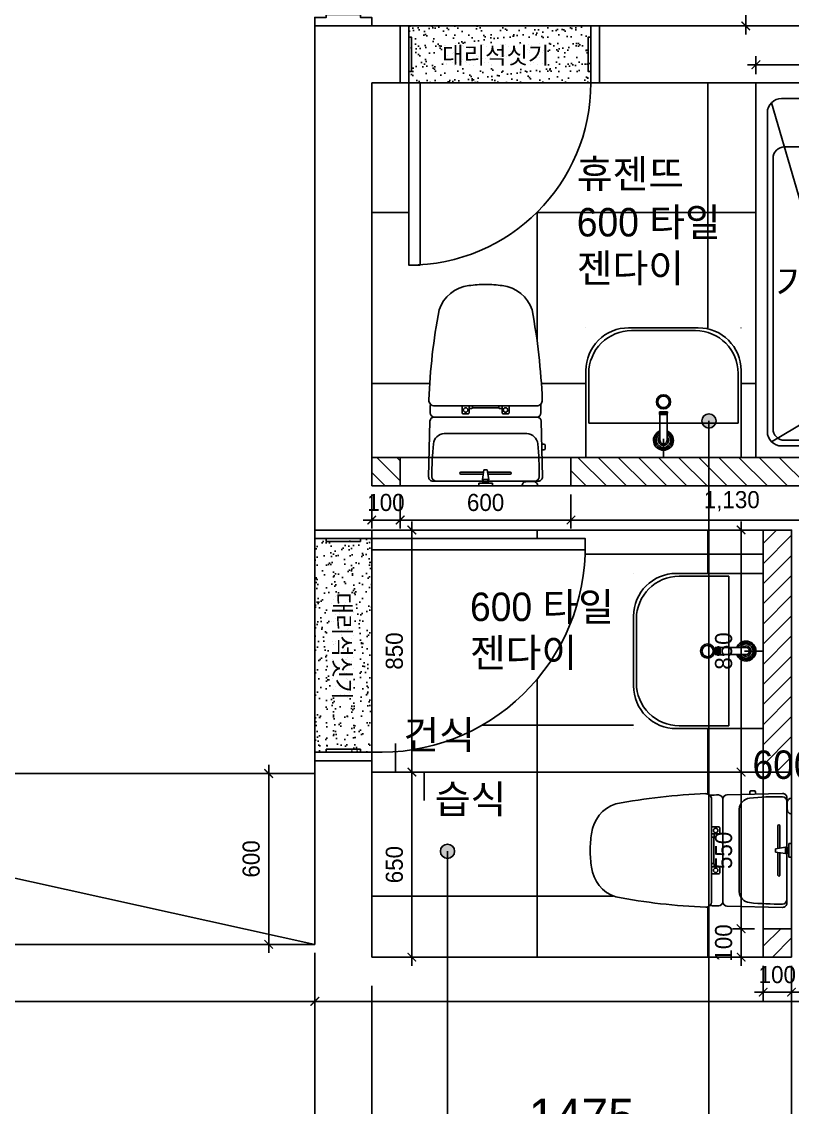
# Model space of a CAD drawing. Header units: millimetres. Extents: x 302328 to 345828, y 111587 to 154829.
# Drawn here: x 310789 to 313497, y 125259 to 129070 of the extents above; entities that cross this region are included whole.
import ezdxf

# ---------------------------------------------------------------- set-up
doc = ezdxf.new("R2010")
doc.units = ezdxf.units.MM
doc.header["$LTSCALE"] = 100
doc.header["$PDMODE"] = 3
doc.linetypes.add('DOT', pattern=[6.35, 0, -6.35])
doc.linetypes.add('HIDDEN', pattern=[9.525, 6.35, -3.175])
doc.layers.get('DEFPOINTS').update_dxf_attribs({"color": 248})
for name, color, linetype in [('0-ELC TEXT', 7, 'Continuous'), ('03-WAL NEW', 3, 'Continuous'), ('06-FUR', 6, 'Continuous'), ('07-DIM', 5, 'Continuous'), ('07-DIM WAL', 5, 'Continuous'), ('C-HAT', 251, 'Continuous'), ('C-WALL1', 2, 'Continuous'), ('CO-BATH', 6, 'Continuous'), ('CO-DO-FR', 7, 'Continuous'), ('CO-DOOR', 8, 'Continuous'), ('fin', 5, 'Continuous'), ('HL', 6, 'HIDDEN')]:
    doc.layers.add(name, color=color, linetype=linetype)
doc.styles.add('HY 울릉도 L', font='')
doc.styles.add('HY울릉도L', font='Expo M.ttf')
doc.styles.add('코레일둥고', font='Korail_Round_Gothic_Medium.ttf')
doc.styles.get('HY 울릉도 L').set_extended_font_data('HY울릉도L')
doc.dimstyles.new('30', dxfattribs={"dimscale": 30, "dimtxt": 2, "dimasz": 1, "dimexe": 1, "dimexo": 1, "dimgap": 1, "dimtad": 1, "dimdec": 0, "dimrnd": 0.05, "dimdsep": 46, "dimlunit": 6, "dimtxsty": 'HY 울릉도 L', "dimblk": 'ARCHTICK', "dimcen": 2.5, "dimdle": 1, "dimclrd": 133, "dimclre": 133, "dimclrt": 30, "dimadec": 0, "dimazin": 0, "dimtfac": 1, "dimtdec": 0, "dimtix": 1, "dimtmove": 2, "dimatfit": 3, "dimldrblk": 'ARCHTICK', "dimfxl": 0, "dimlwd": -1, "dimlwe": -1, "dimarcsym": 0})
doc.dimstyles.new('50', dxfattribs={"dimscale": 50, "dimtxt": 2.5, "dimasz": 2.5, "dimexe": 1.25, "dimexo": 2, "dimtad": 1, "dimdec": 0, "dimtxsty": 'HY울릉도L', "dimblk": 'DOTSMALL', "dimcen": 2.5, "dimclrd": 1, "dimclre": 1, "dimclrt": 2, "dimadec": 0, "dimazin": 0, "dimtfac": 1, "dimtdec": 0, "dimtix": 1, "dimtmove": 0, "dimatfit": 3, "dimldrblk": 'DOTSMALL', "dimfxl": 0, "dimarcsym": 0})
pattern_1 = [(0, (0, 0), (0, 600), []), (90, (0, 0), (-600, 4e-14), [])]

# ---------------------------------------------------------------- blocks, each defined once
blk = doc.blocks.new('D-003')
at = {"layer": 'CO-DO-FR'}
for points in [[(0, 200), (0, 0), (30, 0), (30, 40), (40, 40), (40, 160), (30, 160), (30, 200), (0, 200)], [(700, 200), (700, 0), (670, 0), (670, 40), (660, 40), (660, 160), (670, 160), (670, 200), (700, 200)]]:
    blk.add_lwpolyline(points, close=True, dxfattribs=at)
at = {"layer": 'CO-DOOR'}
blk.add_lwpolyline([(630, 840), (630, 200), (670, 200), (670, 840)], close=True, dxfattribs=at)
blk.add_arc((670, 200), 640, 90, 180, dxfattribs=at)
blk = doc.blocks.new('FLOORPLAN')
at = {"layer": 'C-WALL1'}
for p, q in [((333006.6, 99594.1), (333206.6, 99594.1)), ((333006.6, 97824.1), (333006.6, 99594.1)), ((333306.6, 99594.1), (333206.6, 99594.1)), ((334006.6, 99594.1), (335456.6, 99594.1)), ((334006.6, 99394.1), (334006.6, 99594.1)), ((333206.6, 97979.1), (333206.6, 99394.1)), ((333306.6, 99394.1), (333206.6, 99394.1)), ((334006.6, 99394.1), (335256.6, 99394.1)), ((333206.6, 97979.1), (335256.6, 97979.1)), ((333006.6, 97824.1), (334681.6, 97824.1)), ((334681.6, 96324.1), (334681.6, 97824.1)), ((333006.6, 96369.1), (333006.6, 97014.1)), ((333206.6, 96324.1), (333206.6, 97014.1)), ((329388.6, 96369.1), (333006.6, 96369.1)), ((333206.6, 96324.1), (334681.6, 96324.1)), ((327876.6, 96169.1), (339782.6, 96169.1))]:
    blk.add_line(p, q, dxfattribs=at)
at = {"layer": 'CO-DO-FR'}
for points in [[(333006.6, 99594.1), (333206.6, 99594.1), (333206.6, 99624.1), (333166.6, 99624.1), (333166.6, 99634.1), (333046.6, 99634.1), (333046.6, 99624.1), (333006.6, 99624.1), (333006.6, 99594.1)], [(333206.6, 97824.1), (333006.6, 97824.1), (333006.6, 97794.1), (333046.6, 97794.1), (333046.6, 97784.1), (333166.6, 97784.1), (333166.6, 97794.1), (333206.6, 97794.1), (333206.6, 97824.1)], [(333206.6, 97014.1), (333006.6, 97014.1), (333006.6, 97044.1), (333046.6, 97044.1), (333046.6, 97054.1), (333166.6, 97054.1), (333166.6, 97044.1), (333206.6, 97044.1), (333206.6, 97014.1)]]:
    blk.add_lwpolyline(points, close=True, dxfattribs=at)
at = {"layer": 'CO-DOOR'}
blk.add_lwpolyline([(333956.6, 97754.1), (333206.6, 97754.1), (333206.6, 97794.1), (333956.6, 97794.1)], close=True, dxfattribs=at)
blk.add_arc((333236.1, 97764.1), 720.6, 267.6564, 0.7951, dxfattribs=at)
at = {"layer": 'CO-DOOR', "rotation": 180}
blk.add_blockref('D-003', (334006.6, 99594.1), dxfattribs=at)
blk = doc.blocks.new('A$C4B2D31F0')
at = {"layer": 'fin', "color": 4}
for p, q in [((185, 690.9), (20.4, 690.9)), ((37.2, 692.3), (24.7, 692.3)), ((37.2, 692.3), (49.7, 692.3)), ((200.9, 690.9), (365.5, 690.9)), ((47.7, 523.7), (192.9, 523.7)), ((338.2, 523.7), (192.9, 523.7)), ((12.6, 465.9), (192.9, 465.9)), ((373.3, 465.9), (192.9, 465.9)), ((192.9, 426.6), (13.7, 426.6)), ((192.9, 426.6), (372.2, 426.6))]:
    blk.add_line(p, q, dxfattribs=at)
for points in [[(20.4, 690.9), (7.9, 690.9, 0.421209), (-7.1, 675.5), (-2.4, 480.5, 0.001659)], [(365.5, 690.9), (378, 690.9, -0.421209), (392.9, 675.5), (388.3, 480.5, -0.001659)], [(12.6, 465.9, 0.371724), (-1.8, 451.2, 0.003515), (-1, 420.3, 0.320541)], [(373.3, 465.9, -0.371724), (387.7, 451.2, -0.003515), (386.9, 420.3, -0.320541)]]:
    blk.add_lwpolyline(points, format="xyb", dxfattribs=at)
for centre, radius, start, end in [((20.4, 674.9), 16, 90, 179.3116), ((24.7, 707.3), 15, 180, 270), ((49.7, 707.3), 15, 270, 0), ((365.5, 674.9), 16, 0.6884, 90), ((1004.3, 663.1), 1000, 179.3116, 185.9437), ((-618.4, 663.1), 1000, 354.0563, 0.6884), ((49.4, 563.7), 40, 185.9437, 267.5129), ((336.5, 563.7), 40, 272.4871, 354.0563), ((12.6, 480.9), 15, 181.3651, 270), ((373.3, 480.9), 15, 270, 358.6349), ((13.7, 406.6), 20, 90, 182.3333), ((372.2, 406.6), 20, 357.6667, 90), ((2197.7, 495.6), 2205.9, 182.3333, 190.6081), ((-1811.8, 495.6), 2205.9, 349.3919, 357.6667), ((148.7, 128.9), 125.5, 198.2964, 263.4241), ((237.2, 128.9), 125.5, 276.5759, 341.7036), ((192.9, 405.9), 405.9, 261.6993, 270), ((192.9, 405.9), 405.9, 270, 278.3007)]:
    blk.add_arc(centre, radius, start, end, dxfattribs=at)
at = {"layer": 'HL', "linetype": 'Continuous'}
for p, q in [((168.9, 697.3), (168.9, 707.3)), ((168.9, 697.3), (216.9, 697.3)), ((186, 692.5), (180.6, 697.3)), ((181.6, 685.5), (186, 692.5)), ((186, 692.5), (199.9, 692.5)), ((199.9, 692.5), (205.3, 697.3)), ((204.3, 685.5), (199.9, 692.5)), ((216.9, 697.3), (216.9, 707.3)), ((106.4, 666.3), (184.4, 666.3)), ((106.4, 659.3), (185.5, 659.3)), ((187, 651.2), (181.6, 685.5)), ((181.6, 685.5), (204.3, 685.5)), ((187, 651.2), (198.9, 651.2)), ((198.9, 651.2), (204.3, 685.5)), ((200.4, 659.3), (279.4, 659.3)), ((201.4, 666.3), (279.4, 666.3)), ((-16, 576.9), (-16, 564.8)), ((-12, 580.9), (-4.8, 580.9)), ((-12, 560.8), (-4.3, 560.8)), ((192.9, 433.7), (146.6, 433.7)), ((192.9, 433.7), (239.3, 433.7))]:
    blk.add_line(p, q, dxfattribs=at)
for points in [[(110.4, 426.6), (110.4, 450.8, -0.414214), (114.4, 454.8), (130.9, 454.8, -0.414214), (134.9, 450.8), (134.9, 435.2), (134.9, 426.6)], [(134.9, 435.2), (144.6, 435.2, -0.414214), (146.6, 433.2), (146.6, 426.6)], [(251, 435.2), (241.3, 435.2, 0.414214), (239.3, 433.2), (239.3, 426.6)], [(275.5, 426.6), (275.5, 450.8, 0.414214), (271.5, 454.8), (255, 454.8, 0.414214), (251, 450.8), (251, 435.2), (251, 426.6)]]:
    blk.add_lwpolyline(points, format="xyb", dxfattribs=at)
for centre in [(122.9, 440.9), (262.9, 440.9)]:
    blk.add_circle(centre, 8, dxfattribs=at)
for centre, radius, start, end in [((106.4, 662.8), 3.5, 90, 270), ((279.4, 662.8), 3.5, 270, 90), ((-12, 576.9), 4, 90, 180), ((-12, 564.8), 4, 180, 270)]:
    blk.add_arc(centre, radius, start, end, dxfattribs=at)
blk = doc.blocks.new('B-003')
blk.add_line((0, 0), (0, -65))
at = {"layer": 'CO-BATH'}
for p, q in [((272.5, 0), (-272.5, 0)), ((272.5, -305), (272.5, 0)), ((-272.5, 0), (-272.5, -305)), ((-122.5, -455), (122.5, -455))]:
    blk.add_line(p, q, dxfattribs=at)
at = {"layer": 'CO-BATH', "color": 8}
for p, q in [((-12.5, -60), (-12.5, -150.5)), ((12.5, -60), (12.5, -150.5)), ((-262.5, -120), (-262.5, -295)), ((262.5, -120), (-262.5, -120)), ((-13.5, -150.5), (-13.5, -155.5)), ((13.5, -150.5), (13.5, -155.5)), ((262.5, -295), (262.5, -120)), ((-14.5, -155.5), (-14.5, -160.5)), ((-14.5, -160.5), (14.5, -160.5)), ((14.5, -155.5), (14.5, -160.5)), ((-112.5, -445), (112.5, -445))]:
    blk.add_line(p, q, dxfattribs=at)
at = {"layer": 'CO-BATH', "color": 251}
for p, q in [((-13.5, -150.5), (13.5, -150.5)), ((-14.5, -155.5), (14.5, -155.5))]:
    blk.add_line(p, q, dxfattribs=at)
at = {"layer": 'CO-BATH', "color": 8, "linetype": 'DOT'}
blk.add_lwpolyline([(-272.5, -455), (272.5, -455), (272.5, 0), (-272.5, 0)], close=True, dxfattribs=at)
at = {"layer": 'CO-BATH', "color": 8}
blk.add_circle((0, -195), 25, dxfattribs=at)
at = {"layer": 'CO-BATH', "color": 251}
blk.add_circle((0, -195), 20, dxfattribs=at)
at = {"layer": 'CO-BATH', "color": 8}
for centre, radius, start, end in [((0, -60), 35, 290.9248, 249.0751), ((0, -60), 12.5, 360, 180), ((-112.5, -295), 150, 180, 270), ((112.5, -295), 150, 270, 0)]:
    blk.add_arc(centre, radius, start, end, dxfattribs=at)
at = {"layer": 'CO-BATH', "color": 251}
for radius, start, end in [(30, 294.6243, 245.3757), (25, 300, 240), (18, 313.9829, 226.017)]:
    blk.add_arc((0, -60), radius, start, end, dxfattribs=at)
at = {"layer": 'CO-BATH'}
for centre, start, end in [((-122.5, -305), 180, 270), ((122.5, -305), 270, 0)]:
    blk.add_arc(centre, 150, start, end, dxfattribs=at)
blk = doc.blocks.new('_DOTSMALL')
at = {"color": 0, "linetype": 'ByBlock', "const_width": 0.5}
blk.add_lwpolyline([(-0.0625, 0, 1), (0.0625, 0, 1)], format="xyb", close=True, dxfattribs=at)
blk = doc.blocks.new('*D744')
at = {"layer": '07-DIM', "color": 1, "lineweight": -2}
for p, q in [((312019.3, 125685.6), (312019.3, 125068.1)), ((313494.3, 125685.6), (313494.3, 125068.1)), ((313494.3, 125130.6), (312019.3, 125130.6))]:
    blk.add_line(p, q, dxfattribs=at)
at = {"layer": 'DEFPOINTS', "color": 0}
for p in [(312019.3, 125785.6), (313494.3, 125785.6), (312019.3, 125130.6)]:
    blk.add_point(p, dxfattribs=at)
at = {"layer": '07-DIM', "color": 1, "lineweight": -2, "xscale": 125, "yscale": 125, "zscale": 125, "rotation": 180}
blk.add_blockref('_DOTSMALL', (312019.3, 125130.6), dxfattribs=at)
at = {"layer": '07-DIM', "color": 1, "lineweight": -2, "xscale": 125, "yscale": 125, "zscale": 125}
blk.add_blockref('_DOTSMALL', (313494.3, 125130.6), dxfattribs=at)
at = {"layer": '07-DIM', "color": 2, "insert": (312756.8, 125225.9), "char_height": 125, "attachment_point": 5, "style": 'HY울릉도L'}
blk.add_mtext('1475', dxfattribs=at)
blk = doc.blocks.new('*D745')
at = {"layer": '07-DIM', "color": 1, "lineweight": -2}
for p, q in [((308201.3, 125730.6), (308201.3, 125068.1)), ((311819.3, 125730.6), (311819.3, 125068.1)), ((311819.3, 125130.6), (308201.3, 125130.6))]:
    blk.add_line(p, q, dxfattribs=at)
at = {"layer": 'DEFPOINTS', "color": 0}
for p in [(308201.3, 125830.6), (311819.3, 125830.6), (308201.3, 125130.6)]:
    blk.add_point(p, dxfattribs=at)
at = {"layer": '07-DIM', "color": 1, "lineweight": -2, "xscale": 125, "yscale": 125, "zscale": 125, "rotation": 180}
blk.add_blockref('_DOTSMALL', (308201.3, 125130.6), dxfattribs=at)
at = {"layer": '07-DIM', "color": 1, "lineweight": -2, "xscale": 125, "yscale": 125, "zscale": 125}
blk.add_blockref('_DOTSMALL', (311819.3, 125130.6), dxfattribs=at)
at = {"layer": '07-DIM', "color": 2, "insert": (310010.3, 125227.6), "char_height": 125, "attachment_point": 5, "style": 'HY울릉도L'}
blk.add_mtext('3618', dxfattribs=at)
blk = doc.blocks.new('_ArchTick')
at = {"color": 0, "linetype": 'ByBlock', "const_width": 0.15}
blk.add_lwpolyline([(-0.5, -0.5), (0.5, 0.5)], dxfattribs=at)
blk = doc.blocks.new('*D701')
at = {"layer": '07-DIM WAL', "color": 133}
for p, q in [((309101.3, 125800.6), (309101.3, 125600.6)), ((311819.3, 125800.6), (311819.3, 125600.6)), ((311849.3, 125630.6), (309071.3, 125630.6))]:
    blk.add_line(p, q, dxfattribs=at)
at = {"layer": 'DEFPOINTS', "color": 0}
for p in [(309101.3, 125830.6), (311819.3, 125830.6), (309101.3, 125630.6)]:
    blk.add_point(p, dxfattribs=at)
at = {"layer": '07-DIM WAL', "color": 133, "xscale": 30, "yscale": 30, "zscale": 30, "rotation": 180}
blk.add_blockref('_ArchTick', (309101.3, 125630.6), dxfattribs=at)
at = {"layer": '07-DIM WAL', "color": 133, "xscale": 30, "yscale": 30, "zscale": 30}
blk.add_blockref('_ArchTick', (311819.3, 125630.6), dxfattribs=at)
at = {"layer": '07-DIM WAL', "color": 30, "insert": (310460.3, 125696.5), "char_height": 60, "attachment_point": 5, "style": 'HY 울릉도 L'}
blk.add_mtext('2,718', dxfattribs=at)
blk = doc.blocks.new('*D733')
at = {"layer": '07-DIM WAL', "color": 133}
for p, q in [((311657.2, 126460.6), (311657.2, 125800.6)), ((311789.3, 126430.6), (311627.2, 126430.6)), ((311789.3, 125830.6), (311627.2, 125830.6))]:
    blk.add_line(p, q, dxfattribs=at)
at = {"layer": 'DEFPOINTS', "color": 0}
for p in [(311819.3, 126430.6), (311657.2, 125830.6), (311819.3, 125830.6)]:
    blk.add_point(p, dxfattribs=at)
at = {"layer": '07-DIM WAL', "color": 133, "xscale": 30, "yscale": 30, "zscale": 30}
for p, rotation in [((311657.2, 126430.6), 90), ((311657.2, 125830.6), 270)]:
    blk.add_blockref('_ArchTick', p, dxfattribs=dict(at, rotation=rotation))
at = {"layer": '07-DIM WAL', "color": 30, "insert": (311595.9, 126130.6), "char_height": 60, "attachment_point": 5, "rotation": 90, "style": 'HY 울릉도 L'}
blk.add_mtext('600', dxfattribs=at)
blk = doc.blocks.new('*D754')
at = {"layer": '07-DIM WAL', "color": 133}
for p, q in [((312160.2, 126465.6), (312160.2, 125755.6)), ((312049.3, 126435.6), (312190.2, 126435.6)), ((312049.3, 125785.6), (312190.2, 125785.6))]:
    blk.add_line(p, q, dxfattribs=at)
at = {"layer": 'DEFPOINTS', "color": 0}
for p in [(312019.3, 126435.6), (312019.3, 125785.6), (312160.2, 125785.6)]:
    blk.add_point(p, dxfattribs=at)
at = {"layer": '07-DIM WAL', "color": 133, "xscale": 30, "yscale": 30, "zscale": 30}
for p, rotation in [((312160.2, 126435.6), 90), ((312160.2, 125785.6), 270)]:
    blk.add_blockref('_ArchTick', p, dxfattribs=dict(at, rotation=rotation))
at = {"layer": '07-DIM WAL', "color": 30, "insert": (312098.9, 126110.6), "char_height": 60, "attachment_point": 5, "rotation": 90, "style": 'HY 울릉도 L'}
blk.add_mtext('650', dxfattribs=at)
blk = doc.blocks.new('*D755')
at = {"layer": '07-DIM WAL', "color": 133}
for p, q in [((312160.2, 126405.6), (312160.2, 127315.6)), ((312049.3, 127285.6), (312190.2, 127285.6)), ((312049.3, 126435.6), (312190.2, 126435.6))]:
    blk.add_line(p, q, dxfattribs=at)
at = {"layer": 'DEFPOINTS', "color": 0}
for p in [(312019.3, 127285.6), (312160.2, 127285.6), (312019.3, 126435.6)]:
    blk.add_point(p, dxfattribs=at)
at = {"layer": '07-DIM WAL', "color": 133, "xscale": 30, "yscale": 30, "zscale": 30}
for p, rotation in [((312160.2, 127285.6), 90), ((312160.2, 126435.6), 270)]:
    blk.add_blockref('_ArchTick', p, dxfattribs=dict(at, rotation=rotation))
at = {"layer": '07-DIM WAL', "color": 30, "insert": (312098.9, 126860.6), "char_height": 60, "attachment_point": 5, "rotation": 90, "style": 'HY 울릉도 L'}
blk.add_mtext('850', dxfattribs=at)
blk = doc.blocks.new('B-605-1')
at = {"layer": 'CO-BATH', "color": 251}
for p, q in [((-230, -350), (-1245.4, -54.6)), ((-230, -350), (-54.6, -54.6)), ((-230, -400), (-230, -290)), ((-230, -350), (-1245.4, -645.4)), ((-170, -350), (-290, -350)), ((-230, -350), (-54.6, -645.4))]:
    blk.add_line(p, q, dxfattribs=at)
at = {"layer": 'CO-BATH'}
blk.add_lwpolyline([(-1315, 0), (0, 0), (0, -700), (-1315, -700)], close=True, dxfattribs=at)
at = {"layer": 'CO-BATH', "color": 8}
blk.add_lwpolyline([(-40, -350), (-40, -610, -0.414214), (-90, -660), (-1210, -660, -0.414214), (-1260, -610), (-1260, -90, -0.414214), (-1210, -40), (-90, -40, -0.414214), (-40, -90), (-40, -350)], format="xyb", close=True, dxfattribs=at)
at = {"layer": 'CO-BATH', "color": 251}
blk.add_lwpolyline([(-60, -350), (-60, -600, -0.414214), (-100, -640), (-1050, -640, -0.414214), (-1090, -600), (-1090, -100, -0.414214), (-1050, -60), (-100, -60, -0.414214), (-60, -100)], format="xyb", close=True, dxfattribs=at)
blk.add_ellipse((-230, -350), major_axis=(-17.7, 17.7), ratio=1, dxfattribs=at)
blk = doc.blocks.new('*D824')
at = {"layer": '07-DIM WAL', "color": 133}
for p, q in [((313333.6, 130085.6), (313333.6, 129025.6)), ((313670.3, 130055.6), (313303.6, 130055.6)), ((313670.3, 129055.6), (313303.6, 129055.6))]:
    blk.add_line(p, q, dxfattribs=at)
at = {"layer": 'DEFPOINTS', "color": 0}
for p in [(313700.3, 130055.6), (313333.6, 129055.6), (313700.3, 129055.6)]:
    blk.add_point(p, dxfattribs=at)
at = {"layer": '07-DIM WAL', "color": 133, "xscale": 30, "yscale": 30, "zscale": 30}
for p, rotation in [((313333.6, 130055.6), 90), ((313333.6, 129055.6), 270)]:
    blk.add_blockref('_ArchTick', p, dxfattribs=dict(at, rotation=rotation))
at = {"layer": '07-DIM WAL', "color": 30, "insert": (313267.7, 129555.6), "char_height": 60, "attachment_point": 5, "rotation": 90, "style": 'HY 울릉도 L'}
blk.add_mtext('1,000', dxfattribs=at)
blk = doc.blocks.new('*D839')
at = {"layer": '07-DIM WAL', "color": 133}
for p, q in [((314099.3, 128919.2), (313339.3, 128919.2)), ((313369.3, 128885.6), (313369.3, 128949.2)), ((314069.3, 128885.6), (314069.3, 128949.2))]:
    blk.add_line(p, q, dxfattribs=at)
at = {"layer": 'DEFPOINTS', "color": 0}
for p in [(313369.3, 128919.2), (313369.3, 128855.6), (314069.3, 128855.6)]:
    blk.add_point(p, dxfattribs=at)
at = {"layer": '07-DIM WAL', "color": 133, "xscale": 30, "yscale": 30, "zscale": 30, "rotation": 180}
blk.add_blockref('_ArchTick', (313369.3, 128919.2), dxfattribs=at)
at = {"layer": '07-DIM WAL', "color": 133, "xscale": 30, "yscale": 30, "zscale": 30}
blk.add_blockref('_ArchTick', (314069.3, 128919.2), dxfattribs=at)
at = {"layer": '07-DIM WAL', "color": 30, "insert": (313719.3, 128980.4), "char_height": 60, "attachment_point": 5, "style": 'HY 울릉도 L'}
blk.add_mtext('700', dxfattribs=at)
blk = doc.blocks.new('*D842')
at = {"layer": '07-DIM WAL', "color": 133}
for p, q in [((312119.3, 127410.6), (312119.3, 127290.6)), ((312719.3, 127410.6), (312719.3, 127290.6)), ((312749.3, 127320.6), (312089.3, 127320.6))]:
    blk.add_line(p, q, dxfattribs=at)
at = {"layer": 'DEFPOINTS', "color": 0}
for p in [(312119.3, 127440.6), (312719.3, 127440.6), (312119.3, 127320.6)]:
    blk.add_point(p, dxfattribs=at)
at = {"layer": '07-DIM WAL', "color": 133, "xscale": 30, "yscale": 30, "zscale": 30, "rotation": 180}
blk.add_blockref('_ArchTick', (312119.3, 127320.6), dxfattribs=at)
at = {"layer": '07-DIM WAL', "color": 133, "xscale": 30, "yscale": 30, "zscale": 30}
blk.add_blockref('_ArchTick', (312719.3, 127320.6), dxfattribs=at)
at = {"layer": '07-DIM WAL', "color": 30, "insert": (312419.3, 127381.9), "char_height": 60, "attachment_point": 5, "style": 'HY 울릉도 L'}
blk.add_mtext('600', dxfattribs=at)
blk = doc.blocks.new('*D843')
at = {"layer": '07-DIM WAL', "color": 133}
for p, q in [((312019.3, 127410.6), (312019.3, 127290.6)), ((312119.3, 127410.6), (312119.3, 127290.6)), ((312019.3, 127320.6), (311989.3, 127320.6)), ((312119.3, 127320.6), (312019.3, 127320.6)), ((312119.3, 127320.6), (312149.3, 127320.6))]:
    blk.add_line(p, q, dxfattribs=at)
at = {"layer": 'DEFPOINTS', "color": 0}
for p in [(312019.3, 127440.6), (312119.3, 127440.6), (312019.3, 127320.6)]:
    blk.add_point(p, dxfattribs=at)
at = {"layer": '07-DIM WAL', "color": 133, "xscale": 30, "yscale": 30, "zscale": 30}
blk.add_blockref('_ArchTick', (312019.3, 127320.6), dxfattribs=at)
at = {"layer": '07-DIM WAL', "color": 133, "xscale": 30, "yscale": 30, "zscale": 30, "rotation": 180}
blk.add_blockref('_ArchTick', (312119.3, 127320.6), dxfattribs=at)
at = {"layer": '07-DIM WAL', "color": 30, "insert": (312069.3, 127381.9), "char_height": 60, "attachment_point": 5, "style": 'HY 울릉도 L'}
blk.add_mtext('100', dxfattribs=at)
blk = doc.blocks.new('*D844')
at = {"layer": '07-DIM WAL', "color": 133}
for p, q in [((312719.3, 127410.6), (312719.3, 127290.6)), ((313849.3, 127410.6), (313849.3, 127290.6)), ((312689.3, 127320.6), (313879.3, 127320.6))]:
    blk.add_line(p, q, dxfattribs=at)
at = {"layer": 'DEFPOINTS', "color": 0}
for p in [(312719.3, 127440.6), (313849.3, 127440.6), (313849.3, 127320.6)]:
    blk.add_point(p, dxfattribs=at)
at = {"layer": '07-DIM WAL', "color": 133, "xscale": 30, "yscale": 30, "zscale": 30, "rotation": 180}
blk.add_blockref('_ArchTick', (312719.3, 127320.6), dxfattribs=at)
at = {"layer": '07-DIM WAL', "color": 133, "xscale": 30, "yscale": 30, "zscale": 30}
blk.add_blockref('_ArchTick', (313849.3, 127320.6), dxfattribs=at)
at = {"layer": '07-DIM WAL', "color": 30, "insert": (313284.3, 127386.6), "char_height": 60, "attachment_point": 5, "style": 'HY 울릉도 L'}
blk.add_mtext('1,130', dxfattribs=at)
blk = doc.blocks.new('*D847')
at = {"layer": '07-DIM WAL', "color": 133}
for p, q in [((313394.3, 125755.6), (313394.3, 125632.8)), ((313494.3, 125755.6), (313494.3, 125632.8)), ((313394.3, 125662.8), (313364.3, 125662.8)), ((313494.3, 125662.8), (313394.3, 125662.8)), ((313494.3, 125662.8), (313524.3, 125662.8))]:
    blk.add_line(p, q, dxfattribs=at)
at = {"layer": 'DEFPOINTS', "color": 0}
for p in [(313394.3, 125785.6), (313494.3, 125785.6), (313394.3, 125662.8)]:
    blk.add_point(p, dxfattribs=at)
at = {"layer": '07-DIM WAL', "color": 133, "xscale": 30, "yscale": 30, "zscale": 30}
blk.add_blockref('_ArchTick', (313394.3, 125662.8), dxfattribs=at)
at = {"layer": '07-DIM WAL', "color": 133, "xscale": 30, "yscale": 30, "zscale": 30, "rotation": 180}
blk.add_blockref('_ArchTick', (313494.3, 125662.8), dxfattribs=at)
at = {"layer": '07-DIM WAL', "color": 30, "insert": (313444.3, 125724.1), "char_height": 60, "attachment_point": 5, "style": 'HY 울릉도 L'}
blk.add_mtext('100', dxfattribs=at)
blk = doc.blocks.new('*D848')
at = {"layer": '07-DIM WAL', "color": 133}
for p, q in [((313317.1, 125885.6), (313317.1, 125915.6)), ((313364.3, 125885.6), (313287.1, 125885.6)), ((313317.1, 125785.6), (313317.1, 125885.6)), ((313364.3, 125785.6), (313287.1, 125785.6)), ((313317.1, 125785.6), (313317.1, 125755.6))]:
    blk.add_line(p, q, dxfattribs=at)
at = {"layer": 'DEFPOINTS', "color": 0}
for p in [(313317.1, 125885.6), (313394.3, 125885.6), (313394.3, 125785.6)]:
    blk.add_point(p, dxfattribs=at)
at = {"layer": '07-DIM WAL', "color": 133, "xscale": 30, "yscale": 30, "zscale": 30}
for p, rotation in [((313317.1, 125885.6), 270), ((313317.1, 125785.6), 90)]:
    blk.add_blockref('_ArchTick', p, dxfattribs=dict(at, rotation=rotation))
at = {"layer": '07-DIM WAL', "color": 30, "insert": (313255.8, 125835.6), "char_height": 60, "attachment_point": 5, "rotation": 90, "style": 'HY 울릉도 L'}
blk.add_mtext('100', dxfattribs=at)
blk = doc.blocks.new('*D849')
at = {"layer": '07-DIM WAL', "color": 133}
for p, q in [((313317.1, 125855.6), (313317.1, 126465.6)), ((313364.3, 126435.6), (313287.1, 126435.6)), ((313364.3, 125885.6), (313287.1, 125885.6))]:
    blk.add_line(p, q, dxfattribs=at)
at = {"layer": 'DEFPOINTS', "color": 0}
for p in [(313317.1, 126435.6), (313394.3, 126435.6), (313394.3, 125885.6)]:
    blk.add_point(p, dxfattribs=at)
at = {"layer": '07-DIM WAL', "color": 133, "xscale": 30, "yscale": 30, "zscale": 30}
for p, rotation in [((313317.1, 126435.6), 90), ((313317.1, 125885.6), 270)]:
    blk.add_blockref('_ArchTick', p, dxfattribs=dict(at, rotation=rotation))
at = {"layer": '07-DIM WAL', "color": 30, "insert": (313255.8, 126160.6), "char_height": 60, "attachment_point": 5, "rotation": 90, "style": 'HY 울릉도 L'}
blk.add_mtext('550', dxfattribs=at)
blk = doc.blocks.new('*D850')
at = {"layer": '07-DIM WAL', "color": 133}
for p, q in [((313317.1, 126405.6), (313317.1, 127315.6)), ((313364.3, 127285.6), (313287.1, 127285.6)), ((313364.3, 126435.6), (313287.1, 126435.6))]:
    blk.add_line(p, q, dxfattribs=at)
at = {"layer": 'DEFPOINTS', "color": 0}
for p in [(313317.1, 127285.6), (313394.3, 127285.6), (313394.3, 126435.6)]:
    blk.add_point(p, dxfattribs=at)
at = {"layer": '07-DIM WAL', "color": 133, "xscale": 30, "yscale": 30, "zscale": 30}
for p, rotation in [((313317.1, 127285.6), 90), ((313317.1, 126435.6), 270)]:
    blk.add_blockref('_ArchTick', p, dxfattribs=dict(at, rotation=rotation))
at = {"layer": '07-DIM WAL', "color": 30, "insert": (313255.8, 126860.6), "char_height": 60, "attachment_point": 5, "rotation": 90, "style": 'HY 울릉도 L'}
blk.add_mtext('850', dxfattribs=at)

msp = doc.modelspace()

# ---------------------------------------------------------------- hatches: boundary and pattern name
at = {"layer": '0-ELC TEXT'}
h = msp.add_hatch(color=256, dxfattribs=at)
h.dxf.hatch_style = 1
edge = h.paths.add_edge_path()
edge.add_arc((313204, 127668.7), 25, 180, 540, ccw=False)
h = msp.add_hatch(color=256, dxfattribs=at)
h.dxf.hatch_style = 1
edge = h.paths.add_edge_path()
edge.add_arc((312285.4, 126157.5), 25, 180, 540, ccw=False)
at = {"layer": '03-WAL NEW'}
h = msp.add_hatch(dxfattribs=at)
h.set_pattern_fill('_USER', color=8, scale=50, angle=-45, pattern_type=0)
h.set_pattern_definition([(315, (254069.69, 209478.6), (35.35534, 35.35534), [])])
h.paths.add_polyline_path([(312019.3, 127440.6), (312019.3, 127540.6), (312119.3, 127540.6), (312119.3, 127440.6)])
h.paths.add_polyline_path([(312719.3, 127440.6), (312719.3, 127540.6), (314069.3, 127540.6), (314069.3, 127440.6)])
h = msp.add_hatch(dxfattribs=at)
h.set_pattern_fill('_USER', color=8, scale=50, angle=45, pattern_type=0)
h.set_pattern_definition([(45, (231456.294, 67785.995), (-35.35534, 35.35534), [])])
h.paths.add_polyline_path([(313494.3, 125785.6), (313394.3, 125785.6), (313394.3, 125885.6), (313494.3, 125885.6)])
h.paths.add_polyline_path([(313494.3, 126435.6), (313394.3, 126435.6), (313394.3, 127285.6), (313494.3, 127285.6)])
at = {"layer": '06-FUR'}
h = msp.add_hatch(dxfattribs=at)
h.set_pattern_fill('AR-SAND', color=256)
h.set_pattern_definition([(37.5, (0, -16360.403), (-1.6000313, 48.9413237), [0, -38.608, 0, -43.18, 0, -41.275]), (7.5, (0, -16360.4), (44.952328, 71.68251), [0, -20.828, 0, -34.798, 0, -13.335]), (327.5, (-31.24, -16360.403), (79.099237, 0.1437185), [0, -12.7, 0, -45.72, 0, -59.69]), (317.5, (-31.24, -16360.4), (76.355645, 22.292932), [0, -6.35, 0, -29.972, 0, -34.29])])
h.paths.add_polyline_path([(312789.3, 129055.6), (312149.3, 129055.6), (312149.3, 128855.6), (312789.3, 128855.6)])
h = msp.add_hatch(dxfattribs=at)
h.set_pattern_fill('AR-SAND', color=256, angle=-90)
h.set_pattern_definition([(307.5, (166603.293, 439404.893), (48.9413237, 1.6000313), [0, -38.608, 0, -43.18, 0, -41.275]), (277.5, (166603.29, 439404.89), (71.68251, -44.952328), [0, -20.828, 0, -34.798, 0, -13.335]), (237.5, (166603.293, 439436.135), (0.1437185, -79.099237), [0, -12.7, 0, -45.72, 0, -59.69]), (227.5, (166603.29, 439436.135), (22.292932, -76.355645), [0, -6.35, 0, -29.972, 0, -34.29])])
h.paths.add_polyline_path([(312019.3, 126505.6), (312019.3, 127255.6), (311819.3, 127255.6), (311819.3, 126505.6)])
at = {"layer": 'C-HAT'}
h = msp.add_hatch(dxfattribs=at)
h.set_pattern_fill('_USER', color=256, scale=600, double=1, pattern_type=0)
h.set_pattern_definition(pattern_1)
h.paths.add_polyline_path([(313369.3, 128855.6), (312819.3, 128855.6), (312789.3, 128855.6, -0.396012), (312189.3, 128216.9), (312189.3, 128215.6), (312149.3, 128215.6), (312149.3, 128855.6), (312119.3, 128855.6), (312019.3, 128855.6), (312019.3, 127540.6), (312220.9, 127540.6), (312223.9, 127667.4, -0.407252), (312238.9, 127682, -0.420239), (312224.6, 127699.3, -0.003215), (312225.4, 127727.6, -0.200323), (312220, 127742.1, -0.036121), (312255.9, 128058.4, -0.292078), (312360.7, 128143.6, -0.036235), (312419.3, 128147.9, -0.036235), (312477.9, 128143.6, -0.292078), (312582.7, 128058.4, -0.036121), (312618.6, 127742.1, -0.200323), (312613.2, 127727.6, -0.003215), (312614, 127699.3, -0.420239), (312599.7, 127682, -0.407252), (312614.6, 127667.4), (312616.6, 127587.1), (312624.2, 127587.1, -0.414214), (312628.2, 127583.1), (312628.2, 127571, -0.414214), (312624.2, 127567), (312617, 127567), (312617.7, 127540.6), (312771.8, 127540.6), (312771.8, 127845.6), (312771.8, 127995.6), (313316.8, 127995.6), (313316.8, 127540.6), (313369.3, 127540.6)])
h = msp.add_hatch(dxfattribs=at)
h.set_pattern_fill('_USER', color=256, scale=600, double=1, pattern_type=0)
h.set_pattern_definition(pattern_1)
h.paths.add_polyline_path([(312939.3, 127133.1), (313394.3, 127133.1), (313394.3, 127285.6), (312019.3, 127285.6), (312019.3, 127255.6), (312769.3, 127255.6), (312769.3, 127235.6, -0.396342), (312103, 126507), (312103, 126435.6), (313394.3, 126435.6), (313394.3, 126588.1), (313089.3, 126588.1), (312939.3, 126588.1)])
h.paths.add_polyline_path([(312787, 126160.6, -0.036235), (312791.3, 126219.2, -0.292078), (312876.5, 126324, -0.036121), (313192.8, 126359.9, -0.200323), (313207.3, 126354.5, -0.003215), (313235.5, 126355.3, -0.420239), (313252.9, 126341, -0.407252), (313267.5, 126356), (313347.8, 126357.9), (313347.8, 126365.6, -0.414214), (313351.8, 126369.6), (313363.9, 126369.6, -0.414214), (313367.9, 126365.6), (313367.9, 126358.3), (313394.3, 126359), (313394.3, 126435.6), (312103, 126435.6), (312019.3, 126435.6), (312019.3, 125785.6), (313394.3, 125785.6), (313394.3, 125962.2), (313267.5, 125965.2, -0.407252), (313252.9, 125980.2, -0.420239), (313235.5, 125965.9, -0.003215), (313207.3, 125966.7, -0.200323), (313192.8, 125961.3, -0.036121), (312876.5, 125997.2, -0.292078), (312791.3, 126102, -0.036235)])

# ---------------------------------------------------------------- linework, layer by layer
at = {"layer": '0-ELC TEXT'}
for points in [[(313204, 124894.7), (313204, 127668.7)], [(312285.4, 124894.7), (312285.4, 126157.5)]]:
    msp.add_lwpolyline(points, dxfattribs=at)
for centre in [(313204, 127668.7), (312285.4, 126157.5)]:
    msp.add_circle(centre, 25, dxfattribs=at)
at = {"layer": '03-WAL NEW'}
for p, q in [((312119.3, 127540.6), (312119.3, 127440.6)), ((312719.3, 127540.6), (312719.3, 127440.6)), ((313394.3, 126435.6), (312019.3, 126435.6)), ((313394.3, 126435.6), (313494.3, 126435.6)), ((313394.3, 125885.6), (313494.3, 125885.6))]:
    msp.add_line(p, q, dxfattribs=at)
for points in [[(312019.3, 127440.6), (312019.3, 127540.6), (314069.3, 127540.6), (314069.3, 127440.6), (312019.3, 127440.6)], [(313494.3, 125785.6), (313394.3, 125785.6), (313394.3, 127285.6), (313494.3, 127285.6), (313494.3, 125785.6)], [(312103, 126535.6), (312103, 126435.6), (312203, 126435.6), (312203, 126335.6)]]:
    msp.add_lwpolyline(points, dxfattribs=at)
at = {"layer": '06-FUR'}
msp.add_line((309101.3, 126430.6), (311819.3, 125830.6), dxfattribs=at)
for points in [[(312789.3, 129055.6), (312149.3, 129055.6), (312149.3, 128855.6), (312789.3, 128855.6)], [(312019.3, 126505.6), (312019.3, 127255.6), (311819.3, 127255.6), (311819.3, 126505.6)]]:
    msp.add_lwpolyline(points, close=True, dxfattribs=at)
msp.add_lwpolyline([(308201.3, 125830.6), (308201.3, 126430.6), (311819.3, 126430.6), (311819.3, 125830.6), (308201.3, 125830.6)], dxfattribs=at)

# ---------------------------------------------------------------- block references
msp.add_blockref('FLOORPLAN', (-21187.3, 29461.5))
for p, rotation in [((312612.2, 128147.9), 180), ((312787, 126353.5), 270)]:
    msp.add_blockref('A$C4B2D31F0', p, dxfattribs=dict(rotation=rotation))
at = {"layer": '07-DIM WAL'}
for p, rotation in [((313044.3, 127540.6), 180), ((313394.3, 126860.6), 270)]:
    msp.add_blockref('B-003', p, dxfattribs=dict(at, rotation=rotation))
at = {"layer": 'CO-BATH', "rotation": 270}
msp.add_blockref('B-605-1', (314069.3, 127540.6), dxfattribs=at)

# ---------------------------------------------------------------- texts
at = {"layer": '0-ELC TEXT', "style": '코레일둥고'}
for s, height, p in [('대리석싯기', 60, (312267, 128922.5)), ('휴젠뜨', 100, (312739.8, 128486.3)), ('600 타일', 100, (312739.8, 128316.3)), ('젠다이', 100, (312739.8, 128155.2)), ('기성욕조', 100, (313439.4, 128100.8)), ('600 타일', 100, (312364.5, 126965.9)), ('젠다이', 100, (312364.5, 126804.8)), ('건식', 100, (312130.6, 126516.5)), ('600*620*1965', 100, (313357.1, 126411.5)), ('습식', 100, (312241.1, 126290.5))]:
    msp.add_text(s, height=height, dxfattribs=at).set_placement(p)
msp.add_text('대리석싯기', height=60, rotation=270, dxfattribs=at).set_placement((311886.2, 127066))

# ---------------------------------------------------------------- dimensions: what is measured, and where the dimension line sits
at = {"layer": '07-DIM'}
for base, p1, p2, picture, middle in [((308201.3, 125130.6), (311819.3, 125830.6), (308201.3, 125830.6), '*D745', (310010.3, 125227.6)), ((312019.3, 125130.6), (313494.3, 125785.6), (312019.3, 125785.6), '*D744', (312756.8, 125225.9))]:
    dim = msp.add_linear_dim(base=base, p1=p1, p2=p2, dimstyle='50', dxfattribs=at)
    dim.commit()
    dim.dimension.update_dxf_attribs({"geometry": picture, "text_midpoint": middle})
at = {"layer": '07-DIM WAL'}
for base, p1, p2, angle, picture, middle in [((313333.6, 129055.6), (313700.3, 130055.6), (313700.3, 129055.6), 90, '*D824', (313267.7, 129555.6)), ((312160.2, 127285.6), (312019.3, 126435.6), (312019.3, 127285.6), 90, '*D755', (312098.9, 126860.6)), ((313317.1, 127285.6), (313394.3, 126435.6), (313394.3, 127285.6), 90, '*D850', (313255.8, 126860.6)), ((311657.2, 125830.6), (311819.3, 126430.6), (311819.3, 125830.6), 90, '*D733', (311595.9, 126130.6)), ((312160.2, 125785.6), (312019.3, 126435.6), (312019.3, 125785.6), 90, '*D754', (312098.9, 126110.6)), ((313317.1, 126435.6), (313394.3, 125885.6), (313394.3, 126435.6), 90, '*D849', (313255.8, 126160.6)), ((313317.1, 125885.6), (313394.3, 125785.6), (313394.3, 125885.6), 90, '*D848', (313255.8, 125835.6)), ((309101.3, 125630.6), (311819.3, 125830.6), (309101.3, 125830.6), 180, '*D701', (310460.3, 125696.5))]:
    dim = msp.add_linear_dim(base=base, p1=p1, p2=p2, angle=angle, dimstyle='30', dxfattribs=at)
    dim.commit()
    dim.dimension.update_dxf_attribs({"geometry": picture, "text_midpoint": middle})
for base, p1, p2, picture, middle in [((313369.3, 128919.2), (314069.3, 128855.6), (313369.3, 128855.6), '*D839', (313719.3, 128980.4)), ((312019.3, 127320.6), (312119.3, 127440.6), (312019.3, 127440.6), '*D843', (312069.3, 127381.9)), ((312119.3, 127320.6), (312719.3, 127440.6), (312119.3, 127440.6), '*D842', (312419.3, 127381.9)), ((313849.3, 127320.6), (312719.3, 127440.6), (313849.3, 127440.6), '*D844', (313284.3, 127386.6)), ((313394.3, 125662.8), (313494.3, 125785.6), (313394.3, 125785.6), '*D847', (313444.3, 125724.1))]:
    dim = msp.add_linear_dim(base=base, p1=p1, p2=p2, dimstyle='30', dxfattribs=at)
    dim.commit()
    dim.dimension.update_dxf_attribs({"geometry": picture, "text_midpoint": middle})

doc.saveas('drawing.dxf')
